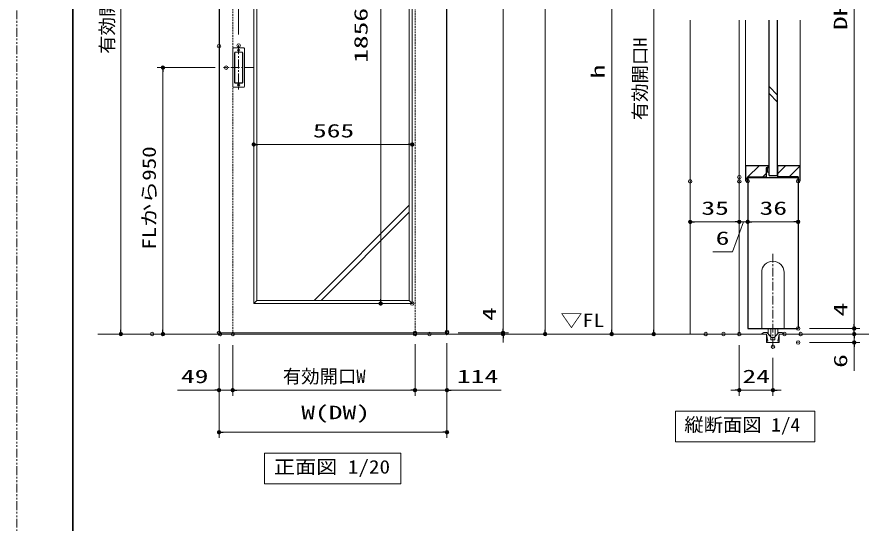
# Model space of a CAD drawing. Units: millimetres, scale not verified. Extents: x -1306 to 1306, y -607 to 607.
# Drawn here: x -1293 to -691, y -141 to 220 of the extents above; entities that cross this region are included whole.
import ezdxf
from ezdxf.enums import TextEntityAlignment as Align

# ---------------------------------------------------------------- set-up
doc = ezdxf.new("R2010")
doc.units = ezdxf.units.MM
doc.header["$LTSCALE"] = 5
doc.header["$PDMODE"] = 32
doc.header["$PDSIZE"] = 2.5
for name, pattern in [('USER1', [2.5, 1.25, -0.25, 0.25, -0.25, 0.25, -0.25]), ('USER2', [0.375, 0.25, -0.125]), ('USER3', [2, 1.25, -0.25, 0.25, -0.25])]:
    doc.linetypes.add(name, pattern=pattern)
for name, color, linetype, lineweight in [('0-1_線(黄)', 2, 'Continuous', 15), ('0-3_陰線', 1, 'USER1', 9), ('0-B_点線(水)', 4, 'USER2', 9), ('0-C_中心線', 3, 'USER3', 9), ('0-D_線(白)', 7, 'Continuous', 30), ('1-0_線(水)', 4, 'Continuous', 9), ('1-1_寸法線', 3, 'Continuous', 13), ('1-2_ハッチング', 6, 'Continuous', 9), ('1-4_DEFPOINTS', 7, 'Continuous', 5), ('1-5_0', 3, 'Continuous', 25), ('1-8_図面枠', 7, 'Continuous', 35)]:
    doc.layers.add(name, color=color, linetype=linetype, lineweight=lineweight)
doc.styles.add('ＭＳ ゴシック', font='')
doc.styles.get('ＭＳ ゴシック').set_extended_font_data('MS Gothic')

# ---------------------------------------------------------------- blocks, each defined once
blk = doc.blocks.new('_DOT')
at = {"layer": '1-5_0'}
blk.add_line((-2.5, 0), (-5, 0), dxfattribs=at)
for points in [[(0, 0), (-2.5, 0), (-2.48, 0.313)], [(0, 0), (-2.48, -0.313), (-2.5, 0)], [(0, 0), (-2.48, 0.313), (-2.421, 0.622)], [(0, 0), (-2.421, -0.622), (-2.48, -0.313)], [(0, 0), (-2.421, 0.622), (-2.324, 0.92)], [(0, 0), (-2.324, -0.92), (-2.421, -0.622)], [(0, 0), (-2.324, 0.92), (-2.191, 1.204)], [(0, 0), (-2.191, -1.204), (-2.324, -0.92)], [(0, 0), (-2.191, 1.204), (-2.023, 1.469)], [(0, 0), (-2.023, -1.469), (-2.191, -1.204)], [(0, 0), (-2.023, 1.469), (-1.822, 1.711)], [(0, 0), (-1.822, -1.711), (-2.023, -1.469)], [(0, 0), (-1.822, 1.711), (-1.594, 1.926)], [(0, 0), (-1.594, -1.926), (-1.822, -1.711)], [(0, 0), (-1.594, 1.926), (-1.34, 2.111)], [(0, 0), (-1.34, -2.111), (-1.594, -1.926)], [(0, 0), (-1.34, 2.111), (-1.064, 2.262)], [(0, 0), (-1.064, -2.262), (-1.34, -2.111)], [(0, 0), (-1.064, 2.262), (-0.773, 2.378)], [(0, 0), (-0.773, -2.378), (-1.064, -2.262)], [(0, 0), (-0.773, 2.378), (-0.468, 2.456)], [(0, 0), (-0.468, -2.456), (-0.773, -2.378)], [(0, 0), (-0.468, 2.456), (-0.157, 2.495)], [(0, 0), (-0.157, -2.495), (-0.468, -2.456)], [(0, 0), (-0.157, 2.495), (0.157, 2.495)], [(0, 0), (0.157, -2.495), (-0.157, -2.495)], [(0, 0), (0.157, 2.495), (0.468, 2.456)], [(0, 0), (0.468, 2.456), (0.773, 2.378)], [(0, 0), (0.773, 2.378), (1.064, 2.262)], [(0, 0), (1.064, 2.262), (1.34, 2.111)], [(0, 0), (1.34, 2.111), (1.594, 1.926)], [(0, 0), (1.594, 1.926), (1.822, 1.711)], [(0, 0), (1.822, 1.711), (2.023, 1.469)], [(0, 0), (2.023, 1.469), (2.191, 1.204)], [(0, 0), (2.191, 1.204), (2.324, 0.92)], [(0, 0), (2.324, 0.92), (2.421, 0.622)], [(0, 0), (2.421, 0.622), (2.48, 0.313)], [(0, 0), (2.48, 0.313), (2.5, 0)], [(0, 0), (0.468, -2.456), (0.157, -2.495)], [(0, 0), (0.773, -2.378), (0.468, -2.456)], [(0, 0), (1.064, -2.262), (0.773, -2.378)], [(0, 0), (1.34, -2.111), (1.064, -2.262)], [(0, 0), (1.594, -1.926), (1.34, -2.111)], [(0, 0), (1.822, -1.711), (1.594, -1.926)], [(0, 0), (2.023, -1.469), (1.822, -1.711)], [(0, 0), (2.191, -1.204), (2.023, -1.469)], [(0, 0), (2.324, -0.92), (2.191, -1.204)], [(0, 0), (2.421, -0.622), (2.324, -0.92)], [(0, 0), (2.48, -0.313), (2.421, -0.622)], [(0, 0), (2.5, 0), (2.48, -0.313)]]:
    blk.add_solid(points, dxfattribs=at)

msp = doc.modelspace()

# ---------------------------------------------------------------- linework, layer by layer
at = {"layer": '0-1_線(黄)'}
for p, q in [((-1235.181, -5.993), (-758.267, -5.993)), ((-749.267, -5.993), (-669.217, -5.993))]:
    msp.add_line(p, q, dxfattribs=at)
for points in [[(-823.119, -60.993), (-723.783, -60.993), (-723.783, -82.828), (-823.119, -82.828)], [(-1116.415, -90.993), (-1018.999, -90.993), (-1018.999, -112.828), (-1116.415, -112.828)]]:
    msp.add_lwpolyline(points, close=True, dxfattribs=at)
at = {"layer": '0-3_陰線', "color": 4}
msp.add_line((-1292.964, -594), (-1292.964, 594), dxfattribs=at)
at = {"layer": '0-B_点線(水)'}
msp.add_line((-1008.987, -5.193), (-1008.987, 450.307), dxfattribs=at)
at = {"layer": '0-B_点線(水)', "color": 6}
for p, q in [((-758.501, 112.141), (-756.401, 112.141)), ((-758.501, 111.516), (-756.401, 111.516)), ((-758.501, 110.891), (-756.401, 110.891)), ((-758.501, 110.266), (-756.401, 110.266)), ((-758.501, 109.641), (-756.401, 109.641))]:
    msp.add_line(p, q, dxfattribs=at)
at = {"layer": '0-B_点線(水)'}
msp.add_lwpolyline([(-1138.987, -5.993), (-1138.987, 450.307), (-1008.987, 450.307)], dxfattribs=at)
at = {"layer": '0-C_中心線'}
for p, q in [((-1134.787, 199.718), (-1134.787, 168.296)), ((-1124.074, 184.007), (-1145.501, 184.007)), ((-753.701, -14.997), (-753.701, 51.873))]:
    msp.add_line(p, q, dxfattribs=at)
at = {"layer": '0-D_線(白)'}
for p, q in [((-1148.787, 468.007), (-1148.787, -5.193)), ((-986.187, -5.193), (-986.187, 468.007)), ((-756.401, 107.007), (-756.401, 217.93)), ((-773.201, 103.507), (-772.701, 103.007)), ((-772.701, 103.007), (-771.701, 103.007)), ((-771.701, 106.007), (-771.701, -1.993)), ((-771.701, 105.757), (-735.701, 105.757)), ((-735.701, 106.007), (-735.701, -1.993)), ((-735.701, 103.007), (-734.701, 103.007)), ((-734.201, 103.507), (-734.701, 103.007)), ((-771.701, -1.993), (-735.701, -1.993))]:
    msp.add_line(p, q, dxfattribs=at)
for points in [[(-756.401, 107.007), (-750.401, 107.007), (-750.401, 217.93)], [(-757.001, 112.507), (-757.001, 114.007), (-773.201, 114.007), (-773.201, 103.507)], [(-757.001, 112.507), (-758.501, 112.507), (-758.501, 106.007)], [(-757.001, 112.507), (-758.501, 112.507), (-758.501, 109.507)], [(-734.201, 103.507), (-734.201, 114.007), (-750.401, 114.007), (-750.401, 106.007)], [(-771.701, 103.007), (-771.701, 106.007), (-758.501, 106.007)], [(-735.701, 103.007), (-735.701, 106.007), (-750.401, 106.007)]]:
    msp.add_lwpolyline(points, dxfattribs=at)
at = {"layer": '1-0_線(水)'}
for p, q in [((-812.701, 217.93), (-812.701, -5.993)), ((-777.701, 217.93), (-777.701, -5.993)), ((-773.201, 114.007), (-773.201, 217.93)), ((-734.201, 114.007), (-734.201, 217.93)), ((-750.401, 164.423), (-756.401, 170.423)), ((-750.401, 159.423), (-756.401, 165.423)), ((-758.501, 109.507), (-756.401, 109.507)), ((-757.001, 112.507), (-756.401, 112.507)), ((-1013.187, 85.808), (-1080.988, 18.007)), ((-1013.187, 80.808), (-1076.033, 18.007)), ((-761.701, 38.007), (-761.701, -1.993)), ((-745.701, 38.007), (-745.701, -1.993)), ((-1148.787, -5.193), (-986.187, -5.193)), ((-762.052, -5.997), (-760.114, -4.997)), ((-758.052, -4.997), (-760.114, -4.997)), ((-758.267, -5.997), (-758.267, -5.993)), ((-758.267, -5.997), (-757.267, -10.997)), ((-758.267, -5.997), (-758.267, -11.997)), ((-755.267, -7.997), (-758.052, -4.997)), ((-757.201, -5.037), (-757.201, -1.993)), ((-755.201, -7.993), (-755.201, -1.993)), ((-752.267, -7.997), (-749.481, -4.997)), ((-752.201, -7.993), (-752.201, -1.993)), ((-749.267, -5.997), (-750.267, -10.997)), ((-750.201, -5.037), (-750.201, -1.993)), ((-749.267, -5.997), (-749.267, -5.993)), ((-749.267, -5.997), (-749.267, -11.997)), ((-749.267, -5.997), (-749.217, -5.997)), ((-745.481, -5.997), (-747.42, -4.997)), ((-757.267, -10.997), (-758.267, -10.997)), ((-749.267, -11.997), (-758.267, -11.997)), ((-755.267, -7.997), (-755.267, -9.997)), ((-752.267, -9.997), (-755.267, -9.997)), ((-752.701, -8.493), (-754.701, -8.493)), ((-752.267, -7.997), (-752.267, -9.997)), ((-749.267, -10.997), (-750.267, -10.997))]:
    msp.add_line(p, q, dxfattribs=at)
msp.add_lwpolyline([(-747.42, -4.997), (-749.481, -4.997), (-747.42, -4.997)], dxfattribs=at)
for centre, radius, start, end in [((-753.701, 38.007), 8, 0, 180), ((-755.201, -5.037), 2, 180, 270), ((-752.201, -5.037), 2, 270, 0), ((-754.701, -7.993), 0.5, 180, 270), ((-752.701, -7.993), 0.5, 270, 0)]:
    msp.add_arc(centre, radius, start, end, dxfattribs=at)
at = {"layer": '1-1_寸法線'}
for p, q in [((-946.187, 465.007), (-946.187, -2.193)), ((-916.187, 465.007), (-916.187, -2.993)), ((-1218.787, 447.307), (-1218.787, -2.993)), ((-1033.484, 18.807), (-1033.484, 444.007)), ((-695.701, 441.007), (-695.701, 1.007)), ((-1123.987, 439.007), (-1123.987, 125.174)), ((-1010.987, 439.007), (-1010.987, 125.174)), ((-868.701, 364.507), (-868.701, -2.993)), ((-838.701, 352.507), (-838.701, -2.993)), ((-1148.787, 207.263), (-1148.787, 242.382)), ((-1134.787, 207.718), (-1134.787, 242.382)), ((-1138.887, 170.407), (-1138.887, 197.607)), ((-1138.487, 198.007), (-1131.087, 198.007)), ((-1137.687, 173.407), (-1137.687, 194.607)), ((-1137.587, 173.507), (-1137.587, 194.507)), ((-1137.287, 195.007), (-1132.287, 195.007)), ((-1137.187, 194.907), (-1132.387, 194.907)), ((-1131.987, 194.507), (-1131.987, 173.507)), ((-1131.887, 194.607), (-1131.887, 173.407)), ((-1130.687, 197.607), (-1130.687, 170.407)), ((-1151.649, 184.007), (-1192.787, 184.007)), ((-1188.787, 181.007), (-1188.787, -2.993)), ((-1131.087, 170.007), (-1138.487, 170.007)), ((-1132.287, 173.007), (-1137.287, 173.007)), ((-1132.387, 173.107), (-1137.187, 173.107)), ((-1120.987, 129.174), (-1013.987, 129.174)), ((-777.701, 97.85), (-777.701, 70.007)), ((-812.701, 94.85), (-812.701, 70.007)), ((-777.701, 94.85), (-777.701, 70.007)), ((-771.701, 95.007), (-771.701, 70.007)), ((-771.701, 95.007), (-771.701, 70.007)), ((-735.701, 95.007), (-735.701, 70.007)), ((-809.701, 74.007), (-780.701, 74.007)), ((-780.701, 74.007), (-783.701, 74.007)), ((-771.701, 74.007), (-777.701, 74.007)), ((-771.701, 74.007), (-777.701, 74.007)), ((-768.701, 74.007), (-738.701, 74.007)), ((-768.701, 74.007), (-765.701, 74.007)), ((-695.701, 1.007), (-695.701, 19.15)), ((-1018.987, 15.807), (-1037.484, 15.807)), ((-1013.187, 18.007), (-1010.987, 15.807)), ((-946.187, -2.193), (-946.187, 15.95)), ((-695.701, -2.993), (-695.701, 0.007)), ((-1156.037, -5.993), (-1222.787, -5.993)), ((-1188.425, -5.993), (-1184.787, -5.993)), ((-1000.987, -5.993), (-942.187, -5.993)), ((-990.613, -5.993), (-912.187, -5.993)), ((-978.187, -5.193), (-942.187, -5.193)), ((-978.187, -5.193), (-942.187, -5.193)), ((-946.187, -5.993), (-946.187, -5.193)), ((-809.632, -5.993), (-872.701, -5.993)), ((-796.951, -5.993), (-842.701, -5.993)), ((-737.489, -5.993), (-691.701, -5.993)), ((-727.701, -1.993), (-691.701, -1.993)), ((-727.701, -1.993), (-691.701, -1.993)), ((-725.942, -5.993), (-691.701, -5.993)), ((-695.701, -5.993), (-695.701, -1.993)), ((-695.701, -5.993), (-695.701, -11.997)), ((-946.187, -8.993), (-946.187, -11.993)), ((-727.701, -11.997), (-691.701, -11.997)), ((-695.701, -8.993), (-695.701, -11.993)), ((-1148.787, -13.193), (-1148.787, -79.993)), ((-1148.787, -13.193), (-1148.787, -49.993)), ((-1138.987, -13.993), (-1138.987, -49.993)), ((-1138.987, -13.993), (-1138.987, -49.993)), ((-1008.987, -13.193), (-1008.987, -49.993)), ((-1008.987, -13.193), (-1008.987, -49.993)), ((-986.187, -12.393), (-986.187, -79.993)), ((-986.187, -13.193), (-986.187, -49.993)), ((-777.701, -13.993), (-777.701, -49.993)), ((-695.701, -14.997), (-695.701, -32.188)), ((-753.701, -22.997), (-753.701, -49.993)), ((-1151.787, -45.993), (-1178.502, -45.993)), ((-1138.987, -45.993), (-1148.787, -45.993)), ((-1135.987, -45.993), (-1011.987, -45.993)), ((-1135.987, -45.993), (-1132.987, -45.993)), ((-1011.987, -45.993), (-1014.987, -45.993)), ((-1008.987, -45.993), (-986.187, -45.993)), ((-983.187, -45.993), (-947.425, -45.993)), ((-780.701, -45.993), (-783.701, -45.993)), ((-777.701, -45.993), (-753.701, -45.993)), ((-750.701, -45.993), (-747.701, -45.993)), ((-1145.787, -75.993), (-989.187, -75.993))]:
    msp.add_line(p, q, dxfattribs=at)
for points in [[(-1123.987, 447.007), (-1123.987, 15.807), (-1010.987, 15.807), (-1010.987, 447.007)], [(-1121.787, 444.807), (-1013.187, 444.807), (-1013.187, 18.007), (-1121.787, 18.007)]]:
    msp.add_lwpolyline(points, close=True, dxfattribs=at)
for points in [[(-774.701, 74.007), (-782.456, 52.599), (-796.647, 52.599)], [(-1121.787, 18.007), (-1123.987, 15.807), (-1123.937, 15.807)]]:
    msp.add_lwpolyline(points, dxfattribs=at)
for centre in [(-1134.787, 196.407), (-1134.787, 171.607)]:
    msp.add_circle(centre, 0.8, dxfattribs=at)
for centre, start, end in [((-1138.487, 197.607), 90, 180), ((-1137.287, 194.607), 90, 180), ((-1137.187, 194.507), 90, 180), ((-1132.387, 194.507), 0, 90), ((-1132.287, 194.607), 0, 90), ((-1131.087, 197.607), 0, 90), ((-1138.487, 170.407), 180, 270), ((-1137.287, 173.407), 180, 270), ((-1137.187, 173.507), 180, 270), ((-1132.387, 173.507), 270, 0), ((-1132.287, 173.407), 270, 0), ((-1131.087, 170.407), 270, 0)]:
    msp.add_arc(centre, 0.4, start, end, dxfattribs=at)
at = {"layer": '1-2_ハッチング'}
for p, q in [((-771.519, 106.007), (-763.519, 114.007)), ((-760.912, 106.007), (-758.501, 108.419)), ((-750.401, 108.272), (-744.666, 114.007)), ((-742.059, 106.007), (-734.201, 113.866)), ((-773.201, 104.325), (-771.701, 105.825))]:
    msp.add_line(p, q, dxfattribs=at)
at = {"layer": '1-4_DEFPOINTS'}
for p in [(-1148.787, 199.263), (-1134.787, 199.718), (-1143.649, 184.007), (-1010.987, 129.174), (-812.701, 102.85), (-777.701, 105.85), (-777.701, 102.85), (-771.701, 103.007), (-735.701, 103.007), (-777.701, 74.007), (-771.701, 74.007), (-735.701, 74.007), (-1010.987, 15.807), (-1218.787, -5.993), (-1196.425, -5.993), (-1188.787, -5.993), (-1148.787, -5.193), (-1148.037, -5.993), (-1138.987, -5.993), (-1008.987, -5.193), (-1008.987, -5.993), (-998.613, -5.993), (-986.187, -4.393), (-986.187, -5.193), (-986.187, -5.193), (-946.187, -5.193), (-946.187, -5.993), (-916.187, -5.993), (-868.701, -5.993), (-838.701, -5.993), (-801.632, -5.993), (-788.951, -5.993), (-777.701, -5.993), (-745.489, -5.993), (-735.701, -1.993), (-733.942, -5.993), (-695.701, -1.993), (-695.701, -5.993), (-735.701, -11.997), (-695.701, -11.997), (-753.701, -14.997), (-1148.787, -45.993), (-1008.987, -45.993), (-753.701, -45.993), (-986.187, -75.993)]:
    msp.add_point(p, dxfattribs=at)
at = {"layer": '1-8_図面枠'}
msp.add_lwpolyline([(-1252.964, -554), (347.036, -554), (347.036, 554), (-1252.964, 554)], close=True, dxfattribs=at)

# ---------------------------------------------------------------- block references
at = {"layer": '1-1_寸法線', "xscale": 0.6, "yscale": 0.6}
for p, rotation in [((-1188.787, 184.007), 90), ((-1123.987, 129.174), 180), ((-812.701, 74.007), 180), ((-771.701, 74.007), 180), ((-771.701, 74.007), 180), ((-1033.484, 15.807), 270), ((-695.701, -1.993), 270), ((-695.701, -1.993), 270), ((-1218.787, -5.993), 270), ((-1188.787, -5.993), 270), ((-946.187, -5.193), 270), ((-946.187, -5.193), 270), ((-946.187, -5.993), 90), ((-916.187, -5.993), 270), ((-868.701, -5.993), 270), ((-838.701, -5.993), 270), ((-695.701, -5.993), 270), ((-695.701, -5.993), 90), ((-695.701, -11.997), 90), ((-1138.987, -45.993), 180), ((-1138.987, -45.993), 180), ((-986.187, -45.993), 180), ((-753.701, -45.993), 180), ((-1148.787, -75.993), 180)]:
    msp.add_blockref('_DOT', p, dxfattribs=dict(at, rotation=rotation))
for p in [(-1010.987, 129.174), (-777.701, 74.007), (-777.701, 74.007), (-735.701, 74.007), (-1148.787, -45.993), (-1008.987, -45.993), (-1008.987, -45.993), (-777.701, -45.993), (-986.187, -75.993)]:
    msp.add_blockref('_DOT', p, dxfattribs=at)

# ---------------------------------------------------------------- texts
at = {"layer": '0-1_線(黄)', "style": 'ＭＳ ゴシック'}
for s, width, p in [('▽FL', 1.2, (-905.308, -3.886)), ('縦断面図 1/4', 1.05, (-816.9, -78.371)), ('正面図 1/20', 1.15, (-1109.702, -108.371))]:
    msp.add_text(s, height=9.621, dxfattribs=dict(at, width=width)).set_placement(p, align=Align.BOTTOM_LEFT)
at = {"layer": '1-1_寸法線', "style": 'ＭＳ ゴシック'}
for s, height, width, p in [('1856/2156', 9.604, 1.5, (-1039.92, 187.359)), ('DH', 9.604, 1.5, (-697.85, 210.769)), ('h', 9.604, 1.5, (-870.85, 176.233)), ('FLから950', 9.621, 1.25, (-1190.937, 54.15)), ('4', 9.604, 1.5, (-948.337, 3.378)), ('4', 9.604, 1.5, (-697.85, 6.578)), ('6', 9.604, 1.5, (-697.85, -30.093))]:
    msp.add_text(s, height=height, rotation=90, dxfattribs=dict(at, width=width)).set_placement(p, align=Align.BOTTOM_LEFT)
for p in [(-1220.937, 193.871), (-840.85, 146.471)]:
    msp.add_text('有効開口H', height=9.604, rotation=90, dxfattribs=at).set_placement(p, align=Align.BOTTOM_LEFT)
at = {"layer": '1-1_寸法線', "style": 'ＭＳ ゴシック', "width": 1.5}
for s, p in [('565', (-1081.773, 131.324)), ('35', (-804.724, 76.156)), ('36', (-763.224, 76.156)), ('6', (-794.552, 54.748)), ('49', (-1175.93, -43.844)), ('114', (-979.044, -43.844)), ('24', (-775.462, -43.844)), ('W(DW)', (-1090.106, -69.558))]:
    msp.add_text(s, height=9.604, dxfattribs=at).set_placement(p, align=Align.BOTTOM_LEFT)
at = {"layer": '1-1_寸法線', "style": 'ＭＳ ゴシック'}
msp.add_text('有効開口W', height=9.604, dxfattribs=at).set_placement((-1103.225, -43.844), align=Align.BOTTOM_LEFT)

doc.saveas('drawing.dxf')
